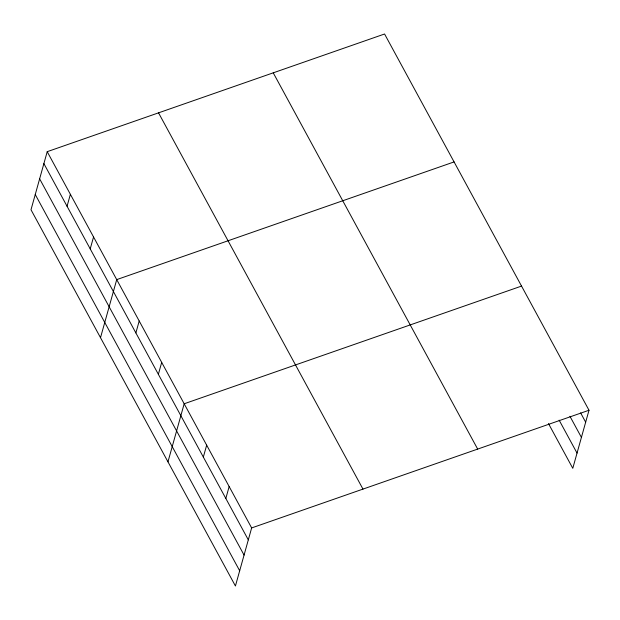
<?xml version="1.0" encoding="UTF-8"?>
<svg xmlns="http://www.w3.org/2000/svg" width="620" height="620" viewBox="0 0 620 620"><rect width="100%" height="100%" fill="white"/><g stroke="black" fill="none" stroke-linecap="round" stroke-linejoin="round"><path stroke-width="0.93" d="M47.213 151.683L31 209.754L235.429 586.001L251.643 527.938L47.213 151.683L384.571 33.999L589 410.246L572.787 468.317L548.468 423.545M67.053 206.258L70.378 194.324M90.218 248.899L93.55 236.972M100.51 337.675L116.723 279.612L454.072 161.921M135.873 332.925L139.206 320.997M158.364 374.31L161.696 362.382M167.966 461.838L184.179 403.775L521.536 286.084M203.337 457.087L206.669 445.16M225.827 498.472L229.16 486.545M251.643 527.938L589 410.246M580.622 412.881L585.668 422.174M569.943 416.284L581.421 437.402M559.139 420.151L577.042 453.088M273.242 72.835L477.671 449.082M158.542 112.848L362.971 489.095M43.88 163.61L248.318 539.865M39.634 178.839L244.063 555.086M35.255 194.525L239.684 570.78"/></g></svg>
